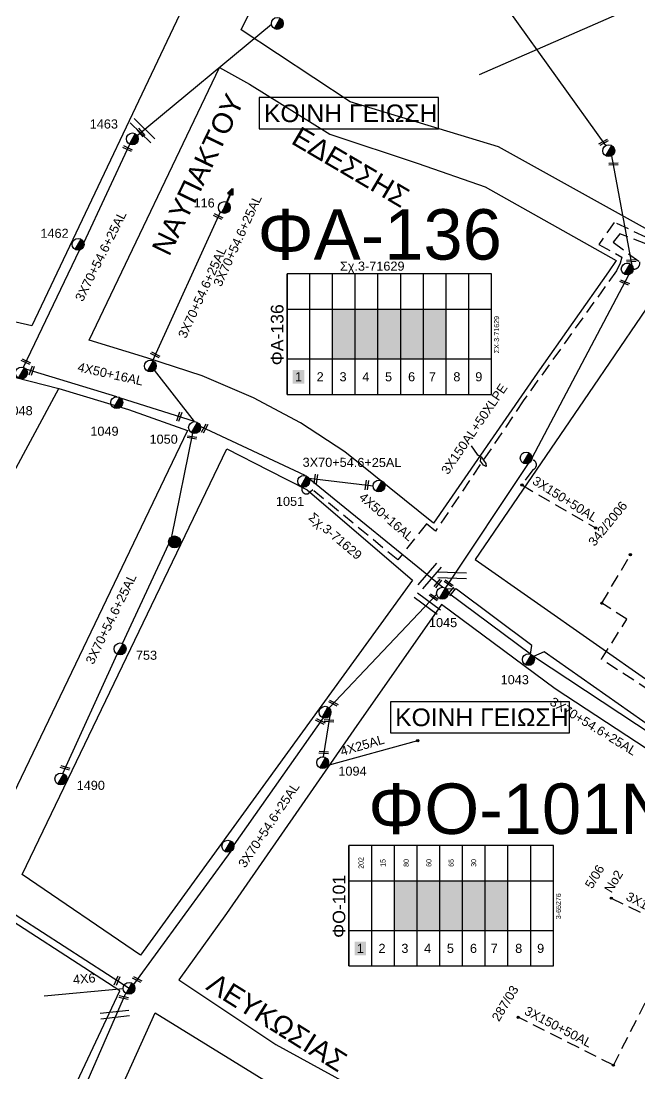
# Model space of a CAD drawing. Header units: millimetres. Extents: x 5016 to 7282, y 2879 to 3911.
# Drawn here: x 6036.2 to 6158.8, y 3528.2 to 3736.9 of the extents above; entities that cross this region are included whole.
import ezdxf
from ezdxf.enums import TextEntityAlignment as Align

# ---------------------------------------------------------------- set-up
doc = ezdxf.new("R2010")
doc.units = ezdxf.units.MM
doc.linetypes.add('DASHED', pattern=[19.05, 12.7, -6.35])
for name, color, linetype in [('Άγνωστα', 7, 'Continuous'), ('Ασφαλειοκιβώτια Χ.Τ 9 αναχωρήσεων', 7, 'Continuous'), ('Γυμνά εναέρια ΧΤ και ΦΟΠ (3Φ)   4x50+16AL', 7, 'Continuous'), ('Εναέρια παροχή ΧΤ 4x25', 7, 'SYN_LINE'), ('Επίτονοι', 7, 'Continuous'), ('Επιγραφές - Σχήματα', 7, 'Continuous'), ('Καλώδια ΧΤ   3x150+50AL', 7, 'DASHED'), ('Καλώδια ΧΤ   3x150AL+50XLPE', 7, 'DASHED'), ('Μηχανική τομή', 7, 'Continuous'), ('Στύλος Ξύλινος', 7, 'Continuous'), ('Στύλος Ξύλινος @ 1', 7, 'Continuous'), ('Στύλος ΦΜ', 7, 'Continuous'), ('Στύλος ΦΜ @ 1', 7, 'Continuous'), ('Συνδέσεις', 7, 'Continuous'), ('Συνεστραμμένα ΧΤ   3x70+54.6+25 AL', 7, 'SYN_LINE'), ('Τομή', 7, 'Continuous'), ('Υπόβαθρο ΔΕΗ', 7, 'Continuous')]:
    doc.layers.add(name, color=color, linetype=linetype)
doc.styles.get("Standard").update_dxf_attribs({"font": 'ARIAL.TTF'})
doc.linetypes.add('SYN_LINE', pattern='A,0.5,-0.0001,["/\\/\\/\\/",Standard,S=0.1,R=0,X=0,Y=-0.05],-0.25', length=0.7501)

# ---------------------------------------------------------------- blocks, each defined once
blk = doc.blocks.new('ΥΠΑΡΧΩΝ ΤΣΙΜΕΝΤΕΝΙΟΣ ΣΤΥΛΟΣ')
at = {"layer": 'Στύλος ΦΜ'}
blk.add_hatch(color=7, dxfattribs=at).paths.add_polyline_path([(-1.29, -2.28, 0.574793), (2.62, 0, 0.268822), (1.3, 2.27)])
at = {"layer": 'Στύλος ΦΜ', "color": 7}
blk.add_line((-1.29, -2.28), (1.3, 2.27), dxfattribs=at)
blk.add_circle((0, 0), 2.62, dxfattribs=at)
at = {"layer": 'Στύλος ΦΜ', "flags": 4}
for tag, p in [('ΑΡΙΘΜΟΣ', (-4.68, 8.05)), ('ΤΥΠΟΣ', (-4.91, 3.03))]:
    blk.add_attdef(tag, p, '', height=4, dxfattribs=at)
blk = doc.blocks.new('ΥΠΑΡΧΩΝ ΞΥΛΙΝΟΣ ΣΤΥΛΟΣ')
at = {"layer": 'Στύλος Ξύλινος'}
h = blk.add_hatch(color=7, dxfattribs=at)
h.paths.add_polyline_path([(-2.62, 0, 0.270008), (-1.29, -2.28), (1.3, 2.27, 0.576266)])
h.paths.add_polyline_path([(-1.29, -2.28, 0.574793), (2.62, 0, 0.268822), (1.3, 2.27)])
at = {"layer": 'Στύλος Ξύλινος', "color": 7}
blk.add_line((-1.29, -2.28), (1.3, 2.27), dxfattribs=at)
blk.add_circle((0, 0), 2.62, dxfattribs=at)
at = {"layer": 'Στύλος Ξύλινος', "flags": 4}
for tag, p in [('ΑΡΙΘΜΟΣ', (-4.91, 8.6)), ('ΤΥΠΟΣ', (-4.85, 3.39))]:
    blk.add_attdef(tag, p, '', height=4, dxfattribs=at)
blk = doc.blocks.new('ΑΣΦΑΛΕΙΟΚΙΒΩΤΙΟ ΥΠΟΣΤΑΘΜΟΥ 9 ΑΝΑΧΩΡΗΣΕΩΝ')
at = {"layer": 'Ασφαλειοκιβώτια Χ.Τ 9 αναχωρήσεων', "ltscale": 40}
for p, q in [((-23.8, 40.36), (24.02, 40.36)), ((-9.72, 40.36), (-9.72, -40.64)), ((9.94, 40.36), (9.94, -40.64)), ((-23.8, 31.36), (24.02, 31.36)), ((-23.8, 22.36), (24.02, 22.36)), ((-23.8, 13.36), (24.02, 13.36)), ((-23.8, 4.36), (24.02, 4.36)), ((-23.8, -4.64), (24.02, -4.64)), ((-23.8, -13.64), (24.02, -13.64)), ((-23.8, -22.64), (24.02, -22.64)), ((-23.8, -31.64), (24.02, -31.64))]:
    blk.add_line(p, q, dxfattribs=at)
at = {"layer": 'Ασφαλειοκιβώτια Χ.Τ 9 αναχωρήσεων'}
blk.add_lwpolyline([(-23.8, -40.64), (24.02, -40.64), (24.02, 40.36), (-23.8, 40.36)], close=True, dxfattribs=at)
for s, p in [('1', (-18.61, 37.24)), ('2', (-18.61, 28.67)), ('3', (-18.61, 19.6)), ('4', (-18.61, 10.58)), ('5', (-18.61, 1.57)), ('6', (-18.61, -7.57)), ('7', (-18.61, -15.81)), ('8', (-18.61, -25.5)), ('9', (-18.61, -34.19))]:
    blk.add_text(s, height=3.6, rotation=270, dxfattribs=at).set_placement(p)
at = {"layer": 'Ασφαλειοκιβώτια Χ.Τ 9 αναχωρήσεων', "ltscale": 40}
for tag, height, p in [('ΟΝΟΜΑ', 5, (-0.16, 44.31)), ('ΚΕΙΜΕΝΟ 1', 2, (17.06, 35.59)), ('ΚΕΙΜΕΝΟ 2', 2, (17.06, 26.88)), ('ΚΕΙΜΕΝΟ 3', 2, (17.06, 17.69)), ('ΚΕΙΜΕΝΟ 4', 2, (17.06, 8.71)), ('ΚΕΙΜΕΝΟ 5', 2, (17.06, -0.13)), ('ΚΕΙΜΕΝΟ 6', 2, (17.06, -9.05)), ('ΚΕΙΜΕΝΟ 7', 2, (17.06, -18.13)), ('ΚΕΙΜΕΝΟ 8', 2, (17.06, -26.85)), ('ΚΕΙΜΕΝΟ 9', 2, (17.06, -35.99)), ('ΣΧ', 2, (-0.1, -42.64))]:
    blk.add_attdef(tag, text='', height=height, dxfattribs=at).set_placement(p, align=Align.MIDDLE_CENTER)
blk = doc.blocks.new('ΜΗΧΑΝΙΚΗ ΤΟΜΗ')
at = {"layer": 'Μηχανική τομή', "ltscale": 40}
for p, q in [((-1.89, 0.78), (1.89, 0.78)), ((1.89, 0), (-1.89, 0))]:
    blk.add_line(p, q, dxfattribs=at)
blk = doc.blocks.new('ΤΟΜΗ')
at = {"layer": 'Τομή', "ltscale": 40}
for p, q in [((-5.68, 0), (5.68, 0)), ((5.68, -2.33), (-5.68, -2.33))]:
    blk.add_line(p, q, dxfattribs=at)
blk = doc.blocks.new('ΕΠΙΤΟΝΟΣ')
at = {"layer": 'Επίτονοι', "lineweight": 40, "ltscale": 40}
blk.add_hatch(color=256, dxfattribs=at).paths.add_polyline_path([(-1.13, 6.47), (0, 9.1), (1.13, 6.47)])
for p, q in [((-1.13, 6.47), (0, 9.1)), ((1.13, 6.47), (-1.13, 6.47)), ((-1.13, 6.47), (0, 6.47)), ((0, 9.1), (1.13, 6.47)), ((0, 6.47), (0, 0))]:
    blk.add_line(p, q, dxfattribs=at)
blk = doc.blocks.new('_ΣΥΝΔΕΣΗ')
at = {"layer": 'Συνδέσεις', "linetype": 'SYN_LINE', "ltscale": 40}
blk.add_hatch(color=256, dxfattribs=at).paths.add_polyline_path([(0.5, -0.01, 1), (-0.5, -0.01, 1)])
at = {"layer": 'Συνδέσεις'}
blk.add_circle((0, -0.01), 0.5, dxfattribs=at)

msp = doc.modelspace()

# ---------------------------------------------------------------- hatches: boundary and pattern name
at = {"layer": 'Ασφαλειοκιβώτια Χ.Τ 9 αναχωρήσεων', "lineweight": -3}
for color, points in [(85, [(6102.41, 3679.8), (6097.91, 3679.8), (6097.91, 3669.97), (6102.41, 3669.97)]), (30, [(6106.91, 3679.8), (6102.41, 3679.8), (6102.41, 3669.97), (6106.91, 3669.97)]), (6, [(6111.41, 3679.8), (6106.91, 3679.8), (6106.91, 3669.97), (6111.41, 3669.97)]), (27, [(6115.91, 3679.8), (6111.41, 3679.8), (6111.41, 3669.97), (6115.91, 3669.97)]), (62, [(6120.41, 3679.8), (6115.91, 3679.8), (6115.91, 3669.97), (6120.41, 3669.97)]), (1, [(6090.02, 3665.07), (6092.32, 3665.07), (6092.32, 3667.78), (6090.02, 3667.78)]), (2, [(6114.65, 3566.48), (6110.15, 3566.48), (6110.15, 3556.65), (6114.65, 3556.65)]), (1, [(6119.15, 3566.48), (6114.65, 3566.48), (6114.65, 3556.65), (6119.15, 3556.65)]), (5, [(6123.65, 3566.48), (6119.15, 3566.48), (6119.15, 3556.65), (6123.65, 3556.65)]), (173, [(6128.15, 3566.48), (6123.65, 3566.48), (6123.65, 3556.65), (6128.15, 3556.65)]), (27, [(6132.65, 3566.48), (6128.15, 3566.48), (6128.15, 3556.65), (6132.65, 3556.65)]), (85, [(6102.26, 3551.75), (6104.56, 3551.75), (6104.56, 3554.46), (6102.26, 3554.46)])]:
    msp.add_hatch(color=color, dxfattribs=at).paths.add_polyline_path(points)

# ---------------------------------------------------------------- linework, layer by layer
at = {"layer": 'Άγνωστα', "color": 85, "linetype": 'DASHED', "lineweight": -3, "ltscale": 0.2}
msp.add_lwpolyline([(6174.06, 3589.11), (6175.76, 3590.62), (6177.75, 3591.22), (6178.87, 3595.06), (6174.25, 3598.25), (6172.91, 3597.39), (6170.35, 3597.96), (6151.17, 3610.41), (6156.23, 3618.35), (6151.26, 3621.54), (6156.91, 3631.14)], dxfattribs=at)
at = {"layer": 'Άγνωστα', "color": 27, "linetype": 'SYN_LINE', "lineweight": -3, "ltscale": 20}
msp.add_lwpolyline([(6056.41, 3545.1), (6040.77, 3543.61)], dxfattribs=at)
at = {"layer": 'Γυμνά εναέρια ΧΤ και ΦΟΠ (3Φ)   4x50+16AL', "color": 85, "lineweight": -3}
for points in [[(6055.19, 3662.48), (6037.17, 3667.95)], [(6070.53, 3657.53), (6055.91, 3662.21)], [(6092.5, 3646.84), (6071.73, 3656.58)], [(6119.74, 3624.68), (6093.26, 3646.19)]]:
    msp.add_lwpolyline(points, dxfattribs=at)
at = {"layer": 'Εναέρια παροχή ΧΤ 4x25', "color": 27, "lineweight": -3, "ltscale": 20}
msp.add_lwpolyline([(6097.01, 3589.41), (6114.79, 3594.29)], dxfattribs=at)
at = {"layer": 'Επιγραφές - Σχήματα', "color": 190, "lineweight": -3}
for points in [[(6083.36, 3715.58), (6118.87, 3715.58), (6118.87, 3721.76), (6083.36, 3721.76)], [(6109.36, 3595.83), (6144.87, 3595.83), (6144.87, 3602.01), (6109.36, 3602.01)]]:
    msp.add_lwpolyline(points, close=True, dxfattribs=at)
at = {"layer": 'Επιγραφές - Σχήματα', "lineweight": -3}
msp.add_lwpolyline([(6125.34, 3652.71), (6126.58, 3651.02), (6127.33, 3650.52), (6128.29, 3649.25), (6128.36, 3648.65), (6127.83, 3648.87), (6127.2, 3649.69), (6127.33, 3650.52)], dxfattribs=at)
at = {"layer": 'Καλώδια ΧΤ   3x150+50AL', "color": 1, "lineweight": -3, "ltscale": 0.2}
msp.add_lwpolyline([(6137.4, 3650, -0.810288), (6137.57, 3647.99), (6135.42, 3644.97), (6150.02, 3636.46)], format="xyb", dxfattribs=at)
at = {"layer": 'Καλώδια ΧΤ   3x150+50AL', "color": 173, "lineweight": -3, "ltscale": 0.2}
msp.add_lwpolyline([(6153.12, 3563.06), (6167.94, 3555.85), (6162.94, 3546.95, -0.972713), (6159.78, 3542.23), (6153.54, 3529.95), (6134.68, 3539.46)], format="xyb", dxfattribs=at)
at = {"layer": 'Καλώδια ΧΤ   3x150AL+50XLPE', "color": 1, "lineweight": -3, "ltscale": 0.2}
msp.add_lwpolyline([(6171.87, 3705.89), (6176.3, 3703.89, -0.572569), (6176.5, 3702), (6173.81, 3698.15), (6159.97, 3692.81), (6154.8, 3694.78), (6153.49, 3693.09), (6158.74, 3689.21, -0.541566), (6157.47, 3687.78, -2.303902)], format="xyb", dxfattribs=at)
at = {"layer": 'Καλώδια ΧΤ   3x150AL+50XLPE', "color": 85, "lineweight": -3, "ltscale": 0.2}
msp.add_lwpolyline([(6171.02, 3704.56), (6174.91, 3702.03), (6173.25, 3699.53), (6159.97, 3694.11), (6153.7, 3697.04), (6150.64, 3692.68), (6155.23, 3690.16), (6154.91, 3688.92), (6154.14, 3687.4), (6135.69, 3661.65), (6118.29, 3635.81), (6116.49, 3637.26), (6110.84, 3630.12), (6093.97, 3644), (6093.06, 3643.25, -0.692696), (6091.93, 3644.55, -1.972513)], format="xyb", dxfattribs=at)
at = {"layer": 'Συνεστραμμένα ΧΤ   3x70+54.6+25 AL', "color": 1, "lineweight": -3, "ltscale": 20}
for points in [[(6152.05, 3712.26), (6132.9, 3738.95)], [(6059.22, 3714.25), (6085.79, 3736.33)], [(6157.25, 3688.47), (6153.24, 3710.23)], [(6137.45, 3650.38), (6156.6, 3686.66)], [(6120.28, 3624.53), (6136.74, 3649.24)]]:
    msp.add_lwpolyline(points, dxfattribs=at)
at = {"layer": 'Συνεστραμμένα ΧΤ   3x70+54.6+25 AL', "color": 85, "lineweight": -3, "ltscale": 20}
for points in [[(6048.63, 3692.95), (6057.73, 3712.52)], [(6062.31, 3669.63), (6075.69, 3699.1)], [(6036.66, 3668.3), (6047.79, 3691.54)], [(6066.05, 3634.73), (6070.24, 3655.23)], [(6056.29, 3613.56), (6065.49, 3633.28)], [(6044.46, 3587.8), (6055.26, 3611.44)]]:
    msp.add_lwpolyline(points, dxfattribs=at)
at = {"layer": 'Συνεστραμμένα ΧΤ   3x70+54.6+25 AL', "color": 85, "lineweight": -3, "ltscale": 10}
for points in [[(6070.53, 3657.53), (6062.62, 3667.71)], [(6093.18, 3646.34), (6105.93, 3644.8)]]:
    msp.add_lwpolyline(points, dxfattribs=at)
at = {"layer": 'Συνεστραμμένα ΧΤ   3x70+54.6+25 AL', "color": 5, "lineweight": -3, "ltscale": 20}
for points in [[(6137.13, 3611.45), (6137.4, 3613.17), (6122.48, 3624.32), (6120.48, 3624.38)], [(6169.18, 3591.3), (6139.84, 3611.92), (6137.72, 3610.95)]]:
    msp.add_lwpolyline(points, dxfattribs=at)
at = {"layer": 'Συνεστραμμένα ΧΤ   3x70+54.6+25 AL', "color": 27, "lineweight": -3, "ltscale": 20}
for points in [[(6118.53, 3623.29), (6097.25, 3600.76)], [(6137.13, 3611.45), (6120.87, 3623.52)], [(6168.46, 3590.65), (6137.72, 3610.95)], [(6096.04, 3598.81), (6078.32, 3573.62)], [(6097.4, 3599.27), (6096.05, 3591.1)], [(6077.77, 3572.35), (6058.5, 3545.93)], [(6057.59, 3545.18), (6027.49, 3564.61)]]:
    msp.add_lwpolyline(points, dxfattribs=at)
at = {"layer": 'Συνεστραμμένα ΧΤ   3x70+54.6+25 AL', "color": 30, "lineweight": -3, "ltscale": 20}
msp.add_lwpolyline([(6045.69, 3518.3), (6056.94, 3544.2)], dxfattribs=at)
at = {"layer": 'Υπόβαθρο ΔΕΗ', "lineweight": -3}
for points in [[(6126.99, 3726.33), (6175.08, 3747.44), (6179.35, 3712.53), (6179.35, 3712.53), (6172.13, 3700.27), (6159.93, 3695.8), (6130.81, 3712.03), (6130.81, 3712.03), (6101.38, 3720.94), (6079.8, 3735.21), (6083.32, 3742.42), (6071.93, 3747.44), (6038.34, 3676.55), (6025.59, 3679.44), (6013.73, 3681.73), (6027.95, 3711.92)], [(6097.36, 3714.53), (6114.86, 3708.73), (6128.17, 3704.08), (6154.1, 3689.48), (6152.61, 3687.22), (6138.43, 3667.17), (6117.89, 3637.43), (6100.34, 3651.53), (6091.59, 3657.26), (6082.23, 3662.23), (6072.06, 3666.62), (6061.12, 3670.18), (6049.69, 3673.65), (6075.51, 3727.74), (6081.45, 3724.44), (6097.36, 3714.53), (6097.36, 3714.53)], [(6126.19, 3630.18), (6172.91, 3597.39), (6187.12, 3631.39), (6208.3, 3681.95), (6164.3, 3686.08), (6148.64, 3663.1), (6126.19, 3630.18)], [(5939, 3537.21), (5943.94, 3551.63), (5967.8, 3600.97), (5972.48, 3611.24), (6002.47, 3673), (6031.99, 3667.06), (6043.68, 3664.12), (6057.48, 3659.93), (6069.14, 3655.79), (6029.27, 3572.65)], [(6029.27, 3572.65), (6003.82, 3590.05), (6043.68, 3664.12)], [(6180.24, 3443.29), (6214.11, 3429.06), (6253.47, 3505.51), (6264.79, 3527.52), (6246.68, 3539.16), (6230.87, 3549.21), (6194.17, 3571.97), (6160.24, 3592.61), (6142, 3604.56), (6119.52, 3621.29), (6102.13, 3596.45), (6076.93, 3560.04), (6067.46, 3546.86), (6086.69, 3534.04), (6130.66, 3509.95)], [(5954.13, 3500.28), (6023.2, 3476.08), (6037.34, 3505.51), (6055.77, 3544.68), (5999.06, 3581.44), (5954.59, 3500.12)], [(6047.07, 3505.51), (6062.78, 3540.35), (6119.25, 3505.51), (6132.57, 3497.71), (6107.17, 3452.25), (6092.62, 3423.59), (6092.62, 3423.59)]]:
    msp.add_lwpolyline(points, dxfattribs=at)
msp.add_lwpolyline([(6076.95, 3652.14), (6085.23, 3647.91), (6092.91, 3643.98), (6113.75, 3626.11), (6059.85, 3551.74), (6036.4, 3567.78)], close=True, dxfattribs=at)

# ---------------------------------------------------------------- block references
at = {"layer": 'Ασφαλειοκιβώτια Χ.Τ 9 αναχωρήσεων', "lineweight": -3, "xscale": 0.5, "yscale": 0.5, "zscale": 0.5, "rotation": 90}
for p, values in [((6109.09, 3674.83), {'ΟΝΟΜΑ': 'ΦΑ-136', 'ΣΧ': 'ΣΧ-3-71629'}), ((6121.34, 3561.51), {'ΟΝΟΜΑ': 'ΦΟ-101', 'ΣΧ': '3-65276', 'ΚΕΙΜΕΝΟ 2': '15', 'ΚΕΙΜΕΝΟ 1': '202', 'ΚΕΙΜΕΝΟ 3': '80', 'ΚΕΙΜΕΝΟ 4': '60', 'ΚΕΙΜΕΝΟ 5': '65', 'ΚΕΙΜΕΝΟ 6': '30'})]:
    msp.add_blockref('ΑΣΦΑΛΕΙΟΚΙΒΩΤΙΟ ΥΠΟΣΤΑΘΜΟΥ 9 ΑΝΑΧΩΡΗΣΕΩΝ', p, dxfattribs=at).add_auto_attribs(values)
at = {"layer": 'Επίτονοι', "lineweight": -3, "xscale": 0.449999999999827, "yscale": 0.449999999999827, "zscale": 0.449999999999827, "rotation": 336.6082908462426}
msp.add_blockref('ΕΠΙΤΟΝΟΣ', (6076.47, 3699.98), dxfattribs=at)
at = {"layer": 'Μηχανική τομή', "lineweight": -3}
for p, xscale, yscale, zscale, rotation in [((6059.79, 3714.72), 0.4999999999997933, 0.4999999999997933, 0.4999999999997933, 309.3790896755958), ((6151.71, 3712.73), 0.4999999999997796, 0.4999999999997796, 0.4999999999997796, 28.91080497511756), ((6057.2, 3711.48), 0.4999999999998828, 0.4999999999998828, 0.4999999999998828, 334.0472609557588), ((6153.58, 3708.4), 0.4999999999997076, 0.4999999999997076, 0.4999999999997076, 2.942189605899011), ((6075.15, 3698.01), 0.4999999999998828, 0.4999999999998828, 0.4999999999998828, 334.0472609557588), ((6157.11, 3689.21), 0.4999999999997076, 0.4999999999997076, 0.4999999999997076, 2.942189605899011), ((6155.7, 3684.94), 0.4999999999996648, 0.4999999999996648, 0.4999999999996648, 336.8430195748814), ((6037.07, 3669.24), 0.4999999999998828, 0.4999999999998828, 0.4999999999998828, 334.0472609557588), ((6062.7, 3670.6), 0.4999999999998828, 0.4999999999998828, 0.4999999999998828, 334.0472609557588), ((6038.49, 3667.55), 0.4999999999998105, 0.4999999999998105, 0.4999999999998105, 70.48397957132364), ((6067.72, 3658.43), 0.4999999999998105, 0.4999999999998105, 0.4999999999998105, 70.48397957132364), ((6072.75, 3656.1), 0.4999999999998233, 0.4999999999998233, 0.4999999999998233, 61.91003764349958), ((6070.03, 3654.22), 0.499999999999807, 0.499999999999807, 0.499999999999807, 351.3691802829644), ((6094.79, 3646.14), 0.4999999999998133, 0.4999999999998133, 0.4999999999998133, 82.76019444052729), ((6104.88, 3644.92), 0.4999999999998133, 0.4999999999998133, 0.4999999999998133, 82.76019444052729), ((6118.92, 3625.35), 0.4999999999998055, 0.4999999999998055, 0.4999999999998055, 51.42450831934983), ((6120.78, 3625.29), 0.4999999999996841, 0.4999999999996841, 0.4999999999996841, 325.3986935325105), ((6121.66, 3623.73), 0.4999999999998055, 0.4999999999998055, 0.4999999999998055, 51.42450831934983), ((6117.85, 3622.56), 0.4999999999996841, 0.4999999999996841, 0.4999999999996841, 325.3986935325105), ((6098, 3601.56), 0.499999999999687, 0.499999999999687, 0.499999999999687, 333.1778641319225), ((6095.4, 3597.9), 0.499999999999687, 0.499999999999687, 0.499999999999687, 333.1778641319225), ((6097.2, 3598.03), 0.499999999999688, 0.499999999999688, 0.499999999999688, 356.8827326694465), ((6096.15, 3591.74), 0.499999999999688, 0.499999999999688, 0.499999999999688, 356.8827326694465), ((6044.87, 3588.7), 0.4999999999998002, 0.4999999999998002, 0.4999999999998002, 344.658491579153), ((6055.39, 3546.61), 0.4999999999997335, 0.4999999999997335, 0.4999999999997335, 66.73455494705941), ((6059.11, 3546.77), 0.499999999999687, 0.499999999999687, 0.499999999999687, 333.1778641319225), ((6056.48, 3543.16), 0.499999999999676, 0.499999999999676, 0.499999999999676, 347.3040600040018)]:
    msp.add_blockref('ΜΗΧΑΝΙΚΗ ΤΟΜΗ', p, dxfattribs=dict(at, xscale=xscale, yscale=yscale, zscale=zscale, rotation=rotation))
at = {"layer": 'Στύλος Ξύλινος @ 1', "lineweight": -3, "ltscale": 40, "xscale": 0.4499999999998181, "yscale": 0.4499999999998181, "zscale": 0.4499999999998181}
msp.add_blockref('ΥΠΑΡΧΩΝ ΞΥΛΙΝΟΣ ΣΤΥΛΟΣ', (6066.6, 3633.68), dxfattribs=at)
at = {"layer": 'Στύλος ΦΜ @ 1', "lineweight": -3, "ltscale": 40, "xscale": 0.4499999999998181, "yscale": 0.4499999999998181, "zscale": 0.4499999999998181}
for p in [(6086.96, 3736.48), (6152.63, 3711.24), (6156.29, 3687.79), (6061.81, 3668.56), (6136.27, 3650.32), (6107.11, 3644.78), (6096.42, 3599.92), (6077.17, 3573.36), (6057.59, 3545.18)]:
    msp.add_blockref('ΥΠΑΡΧΩΝ ΤΣΙΜΕΝΤΕΝΙΟΣ ΣΤΥΛΟΣ', p, dxfattribs=at)
at = {"layer": 'Στύλος ΦΜ @ 1', "lineweight": -3, "ltscale": 40}
ref = msp.add_blockref('ΥΠΑΡΧΩΝ ΤΣΙΜΕΝΤΕΝΙΟΣ ΣΤΥΛΟΣ', (6058.25, 3713.58), dxfattribs=dict(at, xscale=0.4499999999998181, yscale=0.4499999999998181, zscale=0.4499999999998181))
ref.add_attrib('ΤΥΠΟΣ', '1463', (6049.8, 3715.64), dxfattribs={"layer": 'Στύλος ΦΜ', "height": 1.8, "flags": 4})
ref = msp.add_blockref('ΥΠΑΡΧΩΝ ΤΣΙΜΕΝΤΕΝΙΟΣ ΣΤΥΛΟΣ', (6076.47, 3699.98), dxfattribs=dict(at, xscale=0.4499999999998181, yscale=0.4499999999998181, zscale=0.4499999999998181))
ref.add_attrib('ΤΥΠΟΣ', '116', (6070.37, 3699.99), dxfattribs={"layer": 'Στύλος ΦΜ', "height": 1.8, "flags": 4})
ref = msp.add_blockref('ΥΠΑΡΧΩΝ ΤΣΙΜΕΝΤΕΝΙΟΣ ΣΤΥΛΟΣ', (6047.49, 3692.68), dxfattribs=dict(at, xscale=0.4499999999998181, yscale=0.4499999999998181, zscale=0.4499999999998181))
ref.add_attrib('ΤΥΠΟΣ', '1462', (6040.03, 3693.97), dxfattribs={"layer": 'Στύλος ΦΜ', "height": 1.8, "flags": 4})
ref = msp.add_blockref('ΥΠΑΡΧΩΝ ΤΣΙΜΕΝΤΕΝΙΟΣ ΣΤΥΛΟΣ', (6036.28, 3667.18), dxfattribs=dict(at, xscale=0.4499999999998181, yscale=0.4499999999998181, zscale=0.4499999999998181))
ref.add_attrib('ΤΥΠΟΣ', '1048', (6032.9, 3658.8), dxfattribs={"layer": 'Στύλος ΦΜ', "height": 1.8, "flags": 4})
ref = msp.add_blockref('ΥΠΑΡΧΩΝ ΤΣΙΜΕΝΤΕΝΙΟΣ ΣΤΥΛΟΣ', (6055.16, 3661.3), dxfattribs=dict(at, xscale=0.4499999999998181, yscale=0.4499999999998181, zscale=0.4499999999998181))
ref.add_attrib('ΤΥΠΟΣ', '1049', (6049.92, 3654.73), dxfattribs={"layer": 'Στύλος ΦΜ', "height": 1.8, "flags": 4})
ref = msp.add_blockref('ΥΠΑΡΧΩΝ ΤΣΙΜΕΝΤΕΝΙΟΣ ΣΤΥΛΟΣ', (6070.57, 3656.35), dxfattribs=dict(at, xscale=0.4499999999998181, yscale=0.4499999999998181, zscale=0.4499999999998181))
ref.add_attrib('ΤΥΠΟΣ', '1050', (6061.65, 3653.15), dxfattribs={"layer": 'Στύλος ΦΜ', "height": 1.8, "flags": 4})
ref = msp.add_blockref('ΥΠΑΡΧΩΝ ΤΣΙΜΕΝΤΕΝΙΟΣ ΣΤΥΛΟΣ', (6092.19, 3645.7), dxfattribs=dict(at, xscale=0.4499999999998181, yscale=0.4499999999998181, zscale=0.4499999999998181))
ref.add_attrib('ΤΥΠΟΣ', '1051', (6086.69, 3640.82), dxfattribs={"layer": 'Στύλος ΦΜ', "height": 1.8, "flags": 4})
ref = msp.add_blockref('ΥΠΑΡΧΩΝ ΤΣΙΜΕΝΤΕΝΙΟΣ ΣΤΥΛΟΣ', (6119.69, 3623.51), dxfattribs=dict(at, xscale=0.4499999999998181, yscale=0.4499999999998181, zscale=0.4499999999998181))
ref.add_attrib('ΤΥΠΟΣ', '1045', (6117.01, 3616.79), dxfattribs={"layer": 'Στύλος ΦΜ', "height": 1.8, "flags": 4})
ref = msp.add_blockref('ΥΠΑΡΧΩΝ ΤΣΙΜΕΝΤΕΝΙΟΣ ΣΤΥΛΟΣ', (6055.82, 3612.48), dxfattribs=dict(at, xscale=0.4499999999998181, yscale=0.4499999999998181, zscale=0.4499999999998181))
ref.add_attrib('ΤΥΠΟΣ', '753', (6058.95, 3610.32), dxfattribs={"layer": 'Στύλος ΦΜ', "height": 1.8, "flags": 4})
ref = msp.add_blockref('ΥΠΑΡΧΩΝ ΤΣΙΜΕΝΤΕΝΙΟΣ ΣΤΥΛΟΣ', (6136.71, 3610.35), dxfattribs=dict(at, xscale=0.4499999999998181, yscale=0.4499999999998181, zscale=0.4499999999998181))
ref.add_attrib('ΤΥΠΟΣ', '1043', (6131.21, 3605.47), dxfattribs={"layer": 'Στύλος ΦΜ', "height": 1.8, "flags": 4})
ref = msp.add_blockref('ΥΠΑΡΧΩΝ ΤΣΙΜΕΝΤΕΝΙΟΣ ΣΤΥΛΟΣ', (6095.95, 3589.93), dxfattribs=dict(at, xscale=0.4499999999998181, yscale=0.4499999999998181, zscale=0.4499999999998181))
ref.add_attrib('ΤΥΠΟΣ', '1094', (6099.06, 3587.34), dxfattribs={"layer": 'Στύλος ΦΜ', "height": 1.8, "flags": 4})
ref = msp.add_blockref('ΥΠΑΡΧΩΝ ΤΣΙΜΕΝΤΕΝΙΟΣ ΣΤΥΛΟΣ', (6044.08, 3586.69), dxfattribs=dict(at, xscale=0.4499999999998181, yscale=0.4499999999998181, zscale=0.4499999999998181))
ref.add_attrib('ΤΥΠΟΣ', '1490', (6047.21, 3584.53), dxfattribs={"layer": 'Στύλος ΦΜ', "height": 1.8, "flags": 4})
at = {"layer": 'Συνδέσεις', "lineweight": -3, "xscale": 0.4499999999998181, "yscale": 0.4499999999998181, "zscale": 0.4499999999998181}
for p in [(6135.42, 3644.97), (6150.02, 3636.46), (6156.91, 3631.14), (6151.26, 3621.54), (6114.79, 3594.29), (6153.12, 3563.06), (6134.68, 3539.46), (6153.54, 3529.95)]:
    msp.add_blockref('_ΣΥΝΔΕΣΗ', p, dxfattribs=at)
at = {"layer": 'Τομή', "lineweight": -3}
for p, xscale, yscale, zscale, rotation in [((6059.85, 3714.78), 0.499999999999505, 0.499999999999505, 0.499999999999505, 135.6698914862079), ((6117.6, 3626.56), 0.4999999999995078, 0.4999999999995078, 0.4999999999995078, 229.2397658749613), ((6121.58, 3626.49), 0.4999999999995932, 0.4999999999995932, 0.4999999999995932, 177.9130434608253), ((6116.35, 3620.98), 0.4999999999995511, 0.4999999999995511, 0.4999999999995511, 143.6855000833978), ((6054.85, 3539.4), 0.4999999999996851, 0.4999999999996851, 0.4999999999996851, 186.5970522053373)]:
    msp.add_blockref('ΤΟΜΗ', p, dxfattribs=dict(at, xscale=xscale, yscale=yscale, zscale=zscale, rotation=rotation))

# ---------------------------------------------------------------- texts
at = {"layer": 'Γυμνά εναέρια ΧΤ και ΦΟΠ (3Φ)   4x50+16AL', "color": 7, "lineweight": -3, "char_height": 1.8, "width": 168.3718, "attachment_point": 1}
for insert, rotation in [((6047.66, 3669.29), 347.477), ((6104.17, 3643.66), 319.4639)]:
    msp.add_mtext('4X50+16AL', dxfattribs=dict(at, insert=insert, rotation=rotation))
at = {"layer": 'Εναέρια παροχή ΧΤ 4x25', "color": 7, "lineweight": -3, "insert": (6099.27, 3592.97), "char_height": 1.8, "width": 168.3718, "attachment_point": 1, "rotation": 16.3228}
msp.add_mtext('4X25AL', dxfattribs=at)
at = {"layer": 'Επιγραφές - Σχήματα', "color": 7, "lineweight": -3, "width": 168.3718, "attachment_point": 1}
for s, insert, char_height, rotation in [('ΝΑΥΠΑΚΤΟΥ', (6061.94, 3691.86), 4, 64.2946), ('ΕΔΕΣΣΗΣ', (6091.51, 3716.23), 4, 329.5299), ('342/2006', (6148.41, 3633.82), 1.8, 50.7332), ('Σχ.3-71629', (6094.17, 3639.67), 1.8, 319.6728), ('5/06', (6147.79, 3565.71), 1.8, 58.761), ('No2', (6151.62, 3564.88), 1.8, 58.761), ('4X6', (6046.4, 3547.79), 1.8, 5.1542), ('ΛΕΥΚΩΣΙΑΣ', (6074.74, 3548.48), 4, 327.7997), ('287/03', (6129.33, 3539.39), 1.8, 58.761)]:
    msp.add_mtext(s, dxfattribs=dict(at, insert=insert, char_height=char_height, rotation=rotation))
at = {"layer": 'Επιγραφές - Σχήματα', "color": 190, "lineweight": -3, "char_height": 3.5, "width": 35.1311, "attachment_point": 1}
for insert in [(6084.31, 3720.41), (6110.31, 3600.66)]:
    msp.add_mtext('KOINH ΓΕΙΩΣΗ', dxfattribs=dict(at, insert=insert))
at = {"layer": 'Επιγραφές - Σχήματα', "color": 7, "lineweight": -3, "width": 168.3718, "attachment_point": 1}
for s, insert, char_height in [('ΦΑ-136', (6083.03, 3699.65), 10), ('Σχ.3-71629', (6099.37, 3689.26), 1.8), ('ΦO-101Ν', (6104.96, 3585.79), 10)]:
    msp.add_mtext(s, dxfattribs=dict(at, insert=insert, char_height=char_height))
at = {"layer": 'Καλώδια ΧΤ   3x150+50AL', "color": 7, "lineweight": -3, "char_height": 1.8, "width": 168.3718, "attachment_point": 1}
for insert, rotation in [((6138.29, 3646.84), 327.7909), ((6156.69, 3564.4), 332.5184), ((6136.58, 3541.72), 332.5184)]:
    msp.add_mtext('3X150+50AL', dxfattribs=dict(at, insert=insert, rotation=rotation))
at = {"layer": 'Καλώδια ΧΤ   3x150AL+50XLPE', "color": 7, "lineweight": -3, "insert": (6125.99, 3656.08), "char_height": 1.8, "width": 27.8484, "attachment_point": 5, "rotation": 55.6187}
msp.add_mtext('3X150AL+50XLPE', dxfattribs=at)
at = {"layer": 'Συνεστραμμένα ΧΤ   3x70+54.6+25 AL', "color": 7, "lineweight": -3, "char_height": 1.8, "width": 168.3718, "attachment_point": 1}
for insert, rotation in [((6074.2, 3684.88), 65.5083), ((6046.81, 3681.99), 63.5066), ((6067.22, 3674.64), 65.5083), ((6091.98, 3650.38), 359.8178), ((6048.89, 3610.04), 63.8084), ((6141.73, 3603.03), 328.4274), ((6079.09, 3569.92), 56.2794)]:
    msp.add_mtext('3X70+54.6+25AL', dxfattribs=dict(at, insert=insert, rotation=rotation))

doc.saveas('drawing.dxf')
